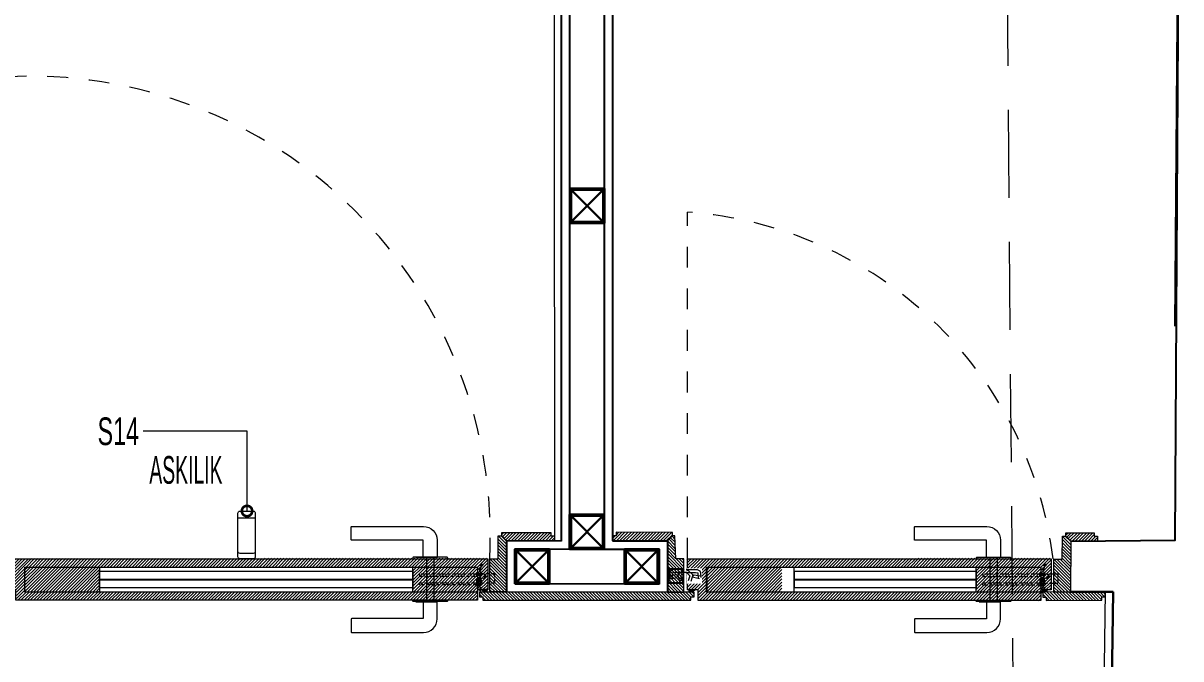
# Model space of a CAD drawing. Header units: centimetres. Extents: x 5488 to 20269, y -31398 to -19684.
# Drawn here: x 18837.9 to 19004.9, y -22487.4 to -22395.7 of the extents above; entities that cross this region are included whole.
import ezdxf
from ezdxf import colors
from ezdxf.entities.mleader import LeaderData, LeaderLine
from ezdxf.math import Vec2, Vec3

# ---------------------------------------------------------------- set-up
doc = ezdxf.new("R2010")
doc.units = ezdxf.units.CM
doc.set_wipeout_variables(frame=1)
for name, pattern in [('DASHED', [0.75, 0.5, -0.25]), ('HIDDEN', [9.525, 6.35, -3.175]), ('XKITLINE02', [4, 2, -2])]:
    doc.linetypes.add(name, pattern=pattern)
for name, color, linetype in [('3-OPN-XDR-HARDWARE', 52, 'Continuous'), ('Auto-İzolasyon malzemesi', 251, 'Continuous'), ('süpürgelik', 105, 'Continuous'), ('xxx_Autoxxx_Auto_Duvar_Alcipan', 51, 'Continuous')]:
    doc.layers.add(name, color=color, linetype=linetype)
for name, color, linetype, lineweight in [('Auto-SilikCizgiler', 251, 'Continuous', 0), ('xxx_Auto_CLADDING_WOOD_Hatch', 16, 'Continuous', 0), ('xxx_Auto_Duvar_Duvar Plan Kesit', 7, 'Continuous', 30), ('xxx_Auto_FFE-METAL', 132, 'Continuous', 5), ('xxx_Auto_Kaplama_Ahşap', 34, 'Continuous', 0), ('xxx_Auto_Kaplama_Ahşap Tarama', 16, 'Continuous', 5), ('xxx_Auto_Kaplama_Seramik', 182, 'Continuous', 13), ('xxx_Auto_Konstruksiyon_Metal', 141, 'Continuous', 0), ('xxx_Auto_Mobilya_Metal', 132, 'Continuous', 20), ('xxx_Auto_SIGN_GENERAL', 51, 'Continuous', 0), ('xxx_Auto_Tefris_Silik', 252, 'Continuous', 13), ('xxx_Auto_Tefris_Tefris', 32, 'Continuous', 15)]:
    doc.layers.add(name, color=color, linetype=linetype, lineweight=lineweight)
doc.layers.add('wipeout', color=7, linetype='Continuous', true_color=0xffffff)
doc.styles.add('AUTOBAN', font='')
doc.styles.add('ROMANS', font='romans')
doc.styles.get('AUTOBAN').set_extended_font_data('Helvetica Normal Tr')
doc.linetypes.add('BATTING', pattern='A,0.00254,-2.54,[134,ltypeshp.shx,S=2.54,R=0,X=-2.54,Y=0],-5.08,[134,ltypeshp.shx,S=2.54,R=180,X=2.54,Y=0],-2.54', length=10.16254)

# ---------------------------------------------------------------- blocks, each defined once
blk = doc.blocks.new('A$C81bdc4d8')
at = {"layer": 'xxx_Auto_Konstruksiyon_Metal'}
for points in [[(-0.05, 1.1), (0, 1.15), (0, 6.05), (-0.05, 6.1), (-0.15, 6.1), (-0.2, 6.05), (-0.2, 1.15), (-0.15, 1.1)], [(6.03, 1.1), (5.98, 1.15), (5.98, 6.05), (6.03, 6.1), (6.13, 6.1), (6.18, 6.05), (6.18, 1.15), (6.13, 1.1)]]:
    blk.add_lwpolyline(points, close=True, dxfattribs=at)
for points in [[(-0.2, 2.58), (-2.66, 2.58), (-2.66, -7.71), (-2.67, -7.77), (-2.7, -7.8), (-2.77, -7.82), (-4.56, -7.82), (-4.62, -7.8), (-4.65, -7.77), (-4.66, -7.71), (-4.66, 2.62, -0.408998), (-2.69, 4.62), (-0.2, 4.62)], [(6.18, 2.58), (8.64, 2.58), (8.64, -7.71), (8.65, -7.77), (8.69, -7.8), (8.75, -7.82), (10.54, -7.82), (10.6, -7.8), (10.63, -7.77), (10.64, -7.71), (10.64, 2.62, 0.408998), (8.67, 4.62), (6.18, 4.62)]]:
    blk.add_lwpolyline(points, format="xyb", dxfattribs=at)
for points in [[(-0.2, 1.51), (-0.22, 1.53), (-0.22, 4.65), (-0.2, 4.67)], [(-0.2, 4.12), (6.2, 4.12)], [(6.18, 1.51), (6.2, 1.53), (6.2, 4.65), (6.18, 4.67)], [(-0.2, 3.08), (6.2, 3.08)]]:
    blk.add_lwpolyline(points, dxfattribs=at)
at = {"layer": 'xxx_Auto_Mobilya_Metal', "linetype": 'DASHED'}
for points in [[(2.15, 10.9), (2.15, 12.9), (3.55, 12.9), (3.55, 10.9)], [(2.24, 10.6), (2.24, 11.6), (2.54, 11.6), (3.55, 10.6)]]:
    blk.add_lwpolyline(points, dxfattribs=at)
blk.add_lwpolyline([(0.81, 11.2), (0.81, 11.2, 0.414214), (1.31, 10.7), (4.61, 10.7), (4.61, 10.9), (1.31, 10.9, -0.414214), (1.01, 11.2)], format="xyb", close=True, dxfattribs=at)
for points in [[(2.05, 10.9), (2.05, 10.8), (3.65, 10.8), (3.65, 10.9)], [(2.12, 10.3), (3.92, 10.3), (3.92, 10.6), (2.12, 10.6)], [(2.24, 2.05), (2.54, 2.05), (2.54, 10.3), (2.24, 10.3)], [(3.79, 2.05), (3.49, 2.05), (3.49, 10.3), (3.79, 10.3)]]:
    blk.add_lwpolyline(points, close=True, dxfattribs=at)
blk = doc.blocks.new('A$C43927237')
at = {"layer": 'wipeout', "color": 1, "xscale": 7.97828250740921, "yscale": 7.97828250740921, "zscale": 7.97828250740921, "rotation": 270}
blk.add_blockref('A$C81bdc4d8', (-42.8, 0), dxfattribs=at)
blk = doc.blocks.new('gizli menteşe')
blk.add_wipeout([(32460.16, 20587.51), (32462.32, 20587.51), (32462.32, 20589.71), (32460.16, 20589.71)]).translate(0, 0, 0.01)
at = {"layer": 'xxx_Auto_Mobilya_Metal', "extrusion": (0.000604345, -1.60261e-05, 1), "elevation": 19.29}
blk.add_lwpolyline([(32461.98, 20588.22), (32461.11, 20588.39, -0.53227), (32461.17, 20588.78), (32462.06, 20588.63)], format="xyb", dxfattribs=at)
blk.add_wipeout([(32457.5, 20587.52), (32459.66, 20587.51), (32459.66, 20589.71), (32457.5, 20589.71)]).translate(0, 0, 0.01)
for points in [[(32459.66, 20587.52), (32457.49, 20587.52), (32457.49, 20589.71), (32459.66, 20589.71)], [(32459.56, 20587.62), (32457.59, 20587.62), (32457.59, 20589.61), (32459.56, 20589.61)]]:
    blk.add_lwpolyline(points, close=True, dxfattribs=at)
for points in [[(32459.74, 20589.53), (32458.17, 20589.53), (32457.78, 20589.38), (32457.69, 20589.11), (32457.63, 20588.38)], [(32459.74, 20589.53), (32458.17, 20589.53), (32457.78, 20589.38), (32457.69, 20589.11), (32457.63, 20588.38)], [(32459.74, 20589.53), (32459.49, 20589.4), (32458.82, 20588.77), (32459.09, 20587.82)], [(32459.74, 20589.53), (32459.49, 20589.4), (32458.82, 20588.77), (32459.09, 20587.82)], [(32459.91, 20589.19), (32459.7, 20589.09), (32459.24, 20588.65), (32459.45, 20587.92)], [(32459.91, 20589.19), (32459.7, 20589.09), (32459.24, 20588.65), (32459.45, 20587.92)], [(32459.89, 20589.19), (32460.1, 20589.09), (32460.56, 20588.65), (32460.35, 20587.92)], [(32460.06, 20589.53), (32460.31, 20589.4), (32460.98, 20588.77), (32460.71, 20587.82)], [(32460.06, 20589.53), (32461.63, 20589.53), (32462.02, 20589.38), (32462.11, 20589.11), (32462.17, 20588.38)], [(32459.74, 20589.12), (32458.4, 20589.12), (32458.1, 20589.07), (32458.09, 20589.03), (32458.03, 20588.34)], [(32459.74, 20589.12), (32458.4, 20589.12), (32458.1, 20589.07), (32458.09, 20589.03), (32458.03, 20588.34)], [(32460.06, 20589.12), (32461.4, 20589.12), (32461.7, 20589.07), (32461.71, 20589.03), (32461.77, 20588.34)]]:
    blk.add_lwpolyline(points, dxfattribs=at)
blk.add_lwpolyline([(32457.83, 20588.22), (32458.7, 20588.39, 0.53227), (32458.64, 20588.78), (32457.75, 20588.63)], format="xyb", dxfattribs=at)
blk.add_lwpolyline([(32457.83, 20588.22), (32458.7, 20588.39, 0.53227), (32458.64, 20588.78), (32457.75, 20588.63)], format="xyb", dxfattribs=at)
at = {"layer": 'xxx_Auto_Mobilya_Metal', "extrusion": (0.000604345, -1.60261e-05, 1)}
for centre in [(32457.83, 20588.42, 19.29), (32459.31, 20587.82, 19.29)]:
    blk.add_circle(centre, 0.204, dxfattribs=at)
blk = doc.blocks.new('kutu profil')
at = {"layer": 'xxx_Auto_Duvar_Duvar Plan Kesit', "color": 0}
for points in [[(0, -5), (5, -5), (5, 0), (0, 0)], [(0.2, -4.8), (4.8, -4.8), (4.8, -0.2), (0.2, -0.2)]]:
    blk.add_lwpolyline(points, close=True, dxfattribs=at)
blk.add_lwpolyline([(0.2, -4.8), (4.8, -0.2), (4.8, -4.8), (0.2, -0.2)], dxfattribs=at)
blk = doc.blocks.new('A$Cd4c68676')
at = {"layer": 'xxx_Auto_CLADDING_WOOD_Hatch'}
h = blk.add_hatch(dxfattribs=at)
h.set_pattern_fill('ANSI31', color=256, scale=0.1, angle=810)
h.set_pattern_definition([(135, (6740.5818, -242768.95123), (-0.22450640303, -0.22450640303), [])])
h.paths.add_polyline_path([(266.85, 453.61), (266.84, 446.22), (264.44, 446.22), (264.44, 451.02), (265.64, 451.02), (265.64, 454.31), (266.15, 454.31)])
h = blk.add_hatch(dxfattribs=at)
h.set_pattern_fill('ANSI31', color=256, scale=0.1, angle=810)
h.set_pattern_definition([(135, (6821.95324, -242768.99767), (-0.22450640303, -0.22450640303), [])])
h.paths.add_polyline_path([(348.24, 453.57), (348.21, 446.17), (345.81, 446.17), (345.81, 450.97), (347.01, 450.97), (347.04, 454.27), (347.54, 454.27)])
h = blk.add_hatch(dxfattribs=at)
h.set_pattern_fill('ANSI31', color=256, scale=0.1, angle=810)
h.set_pattern_definition([(135, (-73532.14193, -5505.94916), (-0.224506403, -0.224506403), [])])
h.paths.add_polyline_path([(293.45, 445.51), (293.94, 445.51), (293.94, 446.21), (262.94, 446.21), (262.94, 445.52), (263.44, 445.52), (263.44, 445.02), (293.45, 445.02)])
h = blk.add_hatch(dxfattribs=at)
h.set_pattern_fill('ANSI31', color=256, scale=0.1, angle=810)
h.set_pattern_definition([(135, (-73469.71942, -5505.95103), (-0.224506403, -0.224506403), [])])
h.paths.add_polyline_path([(344.21, 445.49), (344.71, 445.49), (344.71, 444.99), (352.71, 445.05), (352.71, 445.54), (353.21, 445.54), (353.21, 446.24), (344.21, 446.18)])
at = {"layer": 'xxx_Auto_Kaplama_Ahşap Tarama'}
h = blk.add_hatch(dxfattribs=at)
h.set_pattern_fill('ANSI31', color=256, scale=0.1, angle=180)
h.set_pattern_definition([(225, (13019.3151, -164878.03347), (0.224506403, -0.224506403), [])])
h.paths.add_polyline_path([(273.75, 454.32), (273.75, 453.62), (266.85, 453.61), (266.15, 454.31), (266.15, 454.81), (273.25, 454.82), (273.25, 454.32)])
h = blk.add_hatch(dxfattribs=at)
h.set_pattern_fill('ANSI31', color=256, scale=0.1, angle=180)
h.set_pattern_definition([(225, (13107.83325, -164887.79733), (0.224506403, -0.224506403), [])])
h.paths.add_polyline_path([(282.15, 454.33), (282.15, 453.63), (290.07, 453.6), (290.77, 454.3), (290.77, 454.8), (282.65, 454.83), (282.65, 454.33)])
h = blk.add_hatch(dxfattribs=at)
h.set_pattern_fill('ANSI31', color=256, scale=0.1, angle=180)
h.set_pattern_definition([(225, (13100.70677, -164878.08033), (0.224506403, -0.224506403), [])])
h.paths.add_polyline_path([(352.12, 454.27), (352.12, 453.57), (348.24, 453.57), (347.54, 454.27), (347.54, 454.77), (351.62, 454.76), (351.62, 454.27)])
h = blk.add_hatch(dxfattribs=at)
h.set_pattern_fill('ANSI31', color=256, scale=0.1, angle=180)
h.set_pattern_definition([(225, (13011.07837, -164877.58035), (0.224506403, -0.224506403), [])])
h.paths.add_polyline_path([(264.14, 446.52), (262.64, 446.52), (262.64, 445.02), (196.15, 445.02), (196.15, 446.52), (194.65, 446.52), (194.65, 451.02), (264.14, 451.12)])
h.paths.add_polyline_path([(262.64, 446.52), (262.64, 446.21), (197.45, 446.21), (197.45, 449.81), (262.64, 449.83)], flags=17)
h = blk.add_hatch(dxfattribs=at)
h.set_pattern_fill('ANSI31', color=256, scale=0.1, angle=180)
h.set_pattern_definition([(225, (13092.3461, -164877.59137), (0.224506403, -0.224506403), [])])
h.paths.add_polyline_path([(345.41, 446.51), (343.91, 446.51), (343.91, 445.01), (294.48, 445.01), (294.48, 446.51), (292.88, 446.51), (292.88, 451.01), (345.41, 451.11)])
h.paths.add_polyline_path([(343.91, 446.51), (343.91, 446.2), (295.78, 446.2), (295.78, 449.8), (343.91, 449.81)], flags=17)
h = blk.add_hatch(dxfattribs=at)
h.set_pattern_fill('ANSI31', color=256, scale=0.1, angle=180)
h.set_pattern_definition([(225, (38363.18046, -160766.65134), (0.224506403, -0.224506403), [])])
h.paths.add_polyline_path([(208.14, 446.21), (197.35, 446.21), (197.35, 449.81), (208.14, 449.81)])
h = blk.add_hatch(dxfattribs=at)
h.set_pattern_fill('ANSI31', color=256, scale=0.1, angle=180)
h.set_pattern_definition([(225, (83305.4346, -202026.80732), (0.22450640303, -0.22450640303), [])])
h.paths.add_polyline_path([(253.35, 449.81), (262.64, 449.81), (262.64, 446.21), (253.35, 446.21)])
h = blk.add_hatch(dxfattribs=at)
h.set_pattern_fill('ANSI31', color=256, scale=0.1, angle=180)
h.set_pattern_definition([(225, (38461.61583, -160766.6622), (0.224506403, -0.224506403), [])])
h.paths.add_polyline_path([(306.57, 446.2), (295.78, 446.2), (295.78, 449.8), (306.57, 449.8)])
h = blk.add_hatch(dxfattribs=at)
h.set_pattern_fill('ANSI31', color=256, scale=0.1, angle=180)
h.set_pattern_definition([(225, (83386.70233, -202026.81833), (0.22450640303, -0.22450640303), [])])
h.paths.add_polyline_path([(334.62, 449.8), (343.91, 449.8), (343.91, 446.2), (334.62, 446.2)])
at = {"layer": '3-OPN-XDR-HARDWARE', "ltscale": 2}
for points in [[(263.63, 446.37), (264, 446.37), (264, 446.52), (263.26, 446.52, 0.092)], [(263.64, 446.42), (263.95, 446.42), (263.95, 446.47), (263.46, 446.47, 0.043117)], [(293.63, 446.35), (293.25, 446.35), (293.25, 446.51), (294, 446.51, -0.092)], [(293.62, 446.4), (293.3, 446.4), (293.3, 446.46), (293.79, 446.46, -0.043117)], [(344.43, 446.35), (344.8, 446.35), (344.8, 446.51), (344.06, 446.51, 0.092)], [(344.44, 446.4), (344.75, 446.4), (344.75, 446.46), (344.26, 446.46, 0.043117)]]:
    blk.add_lwpolyline(points, format="xyb", close=True, dxfattribs=at)
at = {"layer": 'Auto-İzolasyon malzemesi', "linetype": 'BATTING', "ltscale": 0.008}
for points in [[(208.14, 448.02), (253.35, 448.02)], [(308.4, 448.01), (334.62, 448.01)]]:
    blk.add_lwpolyline(points, dxfattribs=at)
at = {"layer": 'Auto-SilikCizgiler'}
for points in [[(208.14, 449.22), (253.35, 449.21), (253.35, 446.81), (208.14, 446.82)], [(308.4, 449.2), (334.62, 449.2), (334.62, 446.8), (308.4, 446.81)]]:
    blk.add_lwpolyline(points, close=True, dxfattribs=at)
at = {"layer": 'süpürgelik', "color": 0}
blk.add_lwpolyline([(348.24, 453.56), (348.24, 453.56), (363.32, 453.68), (364.12, 591.85), (352.88, 591.77), (352.88, 600.7)], dxfattribs=at)
at = {"layer": 'xxx_Auto_Duvar_Duvar Plan Kesit', "color": 0}
for points in [[(343.91, 446.2), (344.21, 446.2)], [(354.35, 446.25), (348.21, 446.22)], [(354.35, 446.25), (351.53, 251)]]:
    blk.add_lwpolyline(points, dxfattribs=at)
at = {"layer": 'xxx_Auto_Kaplama_Ahşap', "color": 8, "linetype": 'XKITLINE02', "ltscale": 1.5, "true_color": 0x808080}
for points in [[(194.55, 451.02), (194.55, 520.52, -0.443945), (264.44, 451.02)], [(292.98, 451.01), (292.98, 501.01, -0.357448), (345.71, 451.01)]]:
    blk.add_lwpolyline(points, format="xyb", dxfattribs=at)
at = {"layer": 'xxx_Auto_Kaplama_Seramik'}
for points in [[(273.69, 588.51), (273.75, 453.58)], [(353.21, 446.24), (350.55, 252)]]:
    blk.add_lwpolyline(points, dxfattribs=at)
at = {"layer": 'xxx_Auto_Tefris_Tefris'}
for points in [[(266.85, 453.61), (266.84, 446.22), (264.44, 446.22), (264.44, 451.02), (265.64, 451.02), (265.64, 454.31), (266.15, 454.31)], [(273.75, 454.32), (273.75, 453.62), (266.85, 453.61), (266.15, 454.31), (266.15, 454.81), (273.25, 454.82), (273.25, 454.32)], [(282.15, 454.33), (282.15, 453.63), (290.07, 453.6), (290.77, 454.3), (290.77, 454.8), (282.65, 454.83), (282.65, 454.33)], [(352.12, 454.27), (352.12, 453.57), (348.24, 453.57), (347.54, 454.27), (347.54, 454.77), (351.62, 454.76), (351.62, 454.27)], [(348.24, 453.57), (348.21, 446.17), (345.81, 446.17), (345.81, 450.97), (347.01, 450.97), (347.04, 454.27), (347.54, 454.27)], [(262.64, 445.02), (196.05, 445.02), (196.05, 446.52), (194.55, 446.52), (194.55, 451.02), (264.14, 451.02), (264.14, 446.52), (262.64, 446.52)], [(343.91, 445.01), (294.48, 445.01), (294.48, 446.51), (292.98, 446.51), (292.98, 451.01), (345.41, 451.01), (345.41, 446.51), (343.91, 446.51)], [(262.64, 446.21), (197.35, 446.21), (197.35, 449.81), (262.64, 449.81)], [(208.14, 446.21), (197.35, 446.21), (197.35, 449.81), (208.14, 449.81)], [(253.35, 449.81), (262.64, 449.81), (262.64, 446.21), (253.35, 446.21)], [(308.3, 446.2), (295.68, 446.2), (295.68, 449.8), (308.3, 449.8)], [(343.91, 446.2), (295.78, 446.2), (295.78, 449.8), (343.91, 449.8)], [(334.62, 449.8), (343.91, 449.8), (343.91, 446.2), (334.62, 446.2)], [(262.94, 446.21), (262.94, 445.52), (263.44, 445.52), (263.44, 445.02), (293.45, 445.02), (293.45, 445.51), (293.94, 445.51), (293.94, 446.21)], [(344.71, 444.99), (352.71, 445.05), (352.71, 445.54), (353.21, 445.54), (353.21, 446.24), (344.21, 446.18), (344.21, 445.49), (344.71, 445.49)]]:
    blk.add_lwpolyline(points, close=True, dxfattribs=at)
at = {"layer": 'xxx_Autoxxx_Auto_Duvar_Alcipan'}
for points in [[(282.15, 591.3), (282.15, 453.58)], [(274.75, 589.45), (274.74, 453.57)], [(275.95, 589.45), (275.94, 452.37)], [(280.95, 589.45), (280.95, 452.38)], [(274.75, 453.57), (266.84, 453.6), (266.84, 446.19)], [(275.94, 452.37), (268.04, 452.39), (268.04, 447.39)], [(280.95, 452.38), (288.85, 452.38), (288.85, 447.37)], [(268.04, 447.42), (288.85, 447.4)]]:
    blk.add_lwpolyline(points, dxfattribs=at)
at = {"layer": 'xxx_Auto_FFE-METAL', "xscale": 0.1253402595196809, "yscale": 0.1253402595196809, "zscale": 0.1253402595196809}
for p in [(257.6, 451.02), (338.87, 451.01)]:
    blk.add_blockref('A$C43927237', p, dxfattribs=at)
at = {"layer": 'xxx_Auto_Konstruksiyon_Metal'}
for p in [(275.97, 504.41), (275.95, 457.38), (268.04, 452.39), (283.85, 452.39)]:
    blk.add_blockref('kutu profil', p, dxfattribs=at)
at = {"layer": 'xxx_Auto_Kaplama_Ahşap Tarama', "color": 1}
blk.add_blockref('gizli menteşe', (-32167.28, -20140.09, -0.01), dxfattribs=at)
at = {"layer": 'xxx_Auto_CLADDING_WOOD_Hatch'}
h = blk.add_hatch(dxfattribs=at)
h.set_pattern_fill('ANSI31', color=256, scale=0.1, angle=810)
h.set_pattern_definition([(135, (6835.57717, -242778.71747), (-0.22450640303, -0.22450640303), [])])
h.paths.add_polyline_path([(290.07, 453.6), (290.05, 446.21), (292.45, 446.21), (292.45, 451.01), (291.25, 451.01), (291.13, 454.3), (290.77, 454.3)])
at = {"layer": 'xxx_Auto_Tefris_Tefris'}
blk.add_lwpolyline([(290.07, 453.6), (290.05, 446.21), (292.45, 446.21), (292.45, 451.01), (291.25, 451.01), (291.13, 454.3), (290.77, 454.3)], close=True, dxfattribs=at)
at = {"layer": 'xxx_Autoxxx_Auto_Duvar_Alcipan'}
blk.add_lwpolyline([(282.15, 453.58), (290.05, 453.58), (290.05, 446.16)], dxfattribs=at)
blk = doc.blocks.new('_DotSmall')
at = {"color": 0, "linetype": 'ByBlock', "const_width": 0.5}
blk.add_lwpolyline([(-0.0625, 0, 1), (0.0625, 0, 1)], format="xyb", close=True, dxfattribs=at)
blk = doc.blocks.new('x2202_Autoban_Istinye Park_Food Hall_PLAN_altlik_20220517$0$2202_Autoban_Istinye Park_Food Hall_PLAN_altlik_20220506$0$S17_plan')
blk.add_lwpolyline([(0, -0.95), (0, 0.95, -0.414214), (0.3, 1.25), (5.8, 1.25, -0.414214), (6.1, 0.95), (6.1, -0.95, -0.414214), (5.8, -1.25), (0.3, -1.25, -0.414214)], format="xyb", close=True)
blk.add_lwpolyline([(1, 1.25), (1, -1.25)])
blk.add_lwpolyline([(5.8, 1.25), (6.57, 1.25, -0.414214), (6.87, 0.95), (6.87, -0.95, -0.414214), (6.57, -1.25), (5.8, -1.25)], format="xyb")
blk = doc.blocks.new('WC TEFRIS')
at = {"layer": 'xxx_Auto_Tefris_Tefris', "rotation": 270}
blk.add_blockref('x2202_Autoban_Istinye Park_Food Hall_PLAN_altlik_20220517$0$2202_Autoban_Istinye Park_Food Hall_PLAN_altlik_20220506$0$S17_plan', (-62.29, 728.27), dxfattribs=at)
blk = doc.blocks.new('A$C1e03b758')
at = {"layer": 'xxx_Auto_SIGN_GENERAL', "color": 12, "insert": (235.16, -7.29), "char_height": 4, "attachment_point": 5, "line_spacing_factor": 0.75, "style": 'ROMANS'}
blk.add_mtext_dynamic_manual_height_columns('{\\fArial|b0|i0|c162|p34;\\W0.5;ASKILIK}', width=26.804, gutter_width=20, heights=[0], dxfattribs=at)
at = {"layer": 'xxx_Auto_SIGN_GENERAL', "color": 12}
ml = blk.add_multileader_mtext('Standard', dxfattribs=at)
ml.set_content('{\\W0.6;S14}', color=12, style='AUTOBAN')
ml.set_leader_properties()
ml.set_arrow_properties(name='DOTSMALL')
ml.build(insert=Vec2(0, 0))
ml.multileader.update_dxf_attribs({"has_text_frame": 1, "dogleg_length": 2.04, "arrow_head_size": 3})
ctx = ml.context
ctx.base_point, ctx.arrow_head_size, ctx.landing_gap_size, ctx.plane_origin = Vec3(221.95, -1.69), 3, 0.6, Vec3(199.02, 81)
ctx.text_align_type = 2
notes = []
notes.append((ctx, [(1, (1, 1, 0), (243.98, -1.69), (-1, 0), 15, [(0, [(243.98, -13.19)], 0, [])])]))
ctx.mtext.insert, ctx.mtext.width, ctx.mtext.defined_height, ctx.mtext.alignment, ctx.mtext.flow_direction = Vec3(228.38, 0.31), 4.2015, 4.28, 3, 5
for ctx, leaders in notes:
    for number, flags, end, landing, length, lines in leaders:
        leader = LeaderData()
        leader.index, (leader.has_last_leader_line, leader.has_dogleg_vector, leader.attachment_direction) = number, flags
        leader.last_leader_point, leader.dogleg_vector, leader.dogleg_length = Vec3(end), Vec3(landing), length
        for number, points, colour, breaks in lines:
            line = LeaderLine()
            line.index, line.vertices, line.color, line.breaks = number, Vec3.list(points), colors.encode_raw_color(colour), breaks
            leader.lines.append(line)
        ctx.leaders.append(leader)

msp = doc.modelspace()

# ---------------------------------------------------------------- block references
msp.add_blockref('A$Cd4c68676', (18640.77, -22923.93))

# ---------------------------------------------------------------- next in the draw order: linework, layer by layer
at = {"layer": 'xxx_Auto_Duvar_Duvar Plan Kesit'}
msp.add_lwpolyline([(19004.1, -22439.36), (19004.9, -22332.11), (18993.66, -22332.19), (18993.66, -22323.26), (19002.89, -22323.21), (19001.95, -22219.68), (18628.52, -22219.71), (18627.91, -22325.33), (18929.27, -22323.63), (18929.27, -22332.62), (18923.69, -22332.66)], dxfattribs=at)
at = {"layer": 'xxx_Auto_Tefris_Silik', "linetype": 'HIDDEN', "ltscale": 2}
msp.add_lwpolyline([(18996.77, -24402), (18977.12, -22062.73), (18573.9, -22063.11), (17072.27, -22094.25)], dxfattribs=at)

# ---------------------------------------------------------------- next in the draw order: block references
at = {"layer": 'xxx_Auto_Kaplama_Ahşap'}
msp.add_blockref('A$C1e03b758', (18626.2, -22452.84), dxfattribs=at)

# ---------------------------------------------------------------- next in the draw order: block references
at = {"layer": 'xxx_Auto_Konstruksiyon_Metal'}
msp.add_blockref('WC TEFRIS', (18932.41, -23194.32), dxfattribs=at)

doc.saveas('drawing.dxf')
